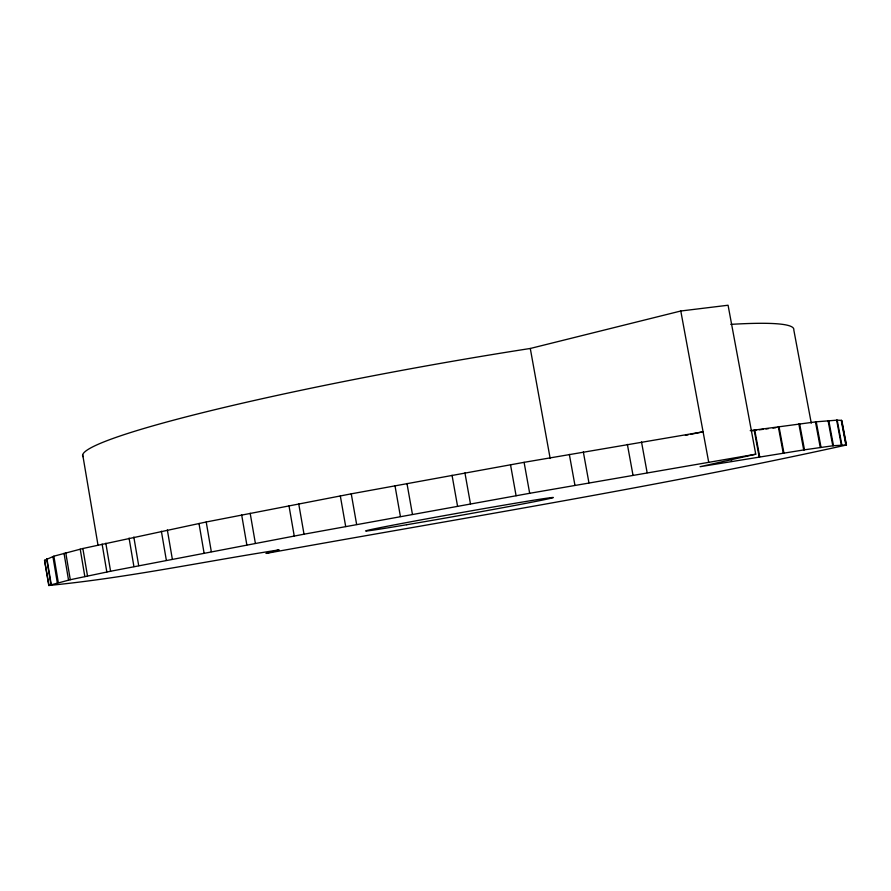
<?xml version="1.0" encoding="UTF-8"?>
<svg xmlns="http://www.w3.org/2000/svg" width="891" height="891" viewBox="0 0 891 891"><rect width="100%" height="100%" fill="white"/><g stroke="black" fill="none" stroke-linecap="round" stroke-linejoin="round"><path stroke-width="1.34" d="M841.973 421.298L846.45 445.01C655.475 487.243 462.006 518.072 269.528 552.81L265.986 553.411L279.095 549.87C202.402 561.82 125.965 578.003 48.771 585.476L44.55 560.305L53.872 556.184L82.863 548.511L206.211 521.992L351.254 493.837L524.097 462.329L703.088 431.812L690.859 434.285M48.771 585.476L70.289 579.718L110.584 571.254L304.02 534.199L529.677 493.302L755.746 454.21L728.07 305.234L680.791 311.004L530.29 348.47A361.178 28.289 -10.1 0 0 82.93 456.671M755.746 454.21L700.059 466.706L804.495 449.81L833.486 445.689L846.45 445.01M685.424 435.376L688.142 434.83M750.222 430.643L816.245 421.811L837.195 420.14L841.572 420.407L842.006 421.376M44.55 560.305L48.994 585.51M841.572 420.407L846.105 444.531M841.249 420.396L845.782 444.542M837.195 420.14L841.817 444.743M836.649 420.173L841.282 444.809M828.775 420.597L833.486 445.689M828.073 420.663L832.784 445.79M816.245 421.811L821.034 447.382M815.465 421.9L820.266 447.494M811.267 423.147L793.803 329.915A361.178 28.289 -10.1 0 0 730.798 324.369M799.628 423.793L804.495 449.81M798.848 423.893L803.715 449.933M778.99 426.522L783.924 452.996M778.3 426.622L783.234 453.107M754.722 429.974L759.711 456.849M754.165 430.052L759.154 456.938M731.155 458.709L731.656 461.438M680.791 311.004L708.679 462.117M641.52 441.969L647.133 472.664M627.375 444.386L632.989 475.137M583.338 451.949L588.94 482.833M569.338 454.399L574.94 485.305M530.29 348.47L550.17 458.497M524.097 462.329L529.677 493.302M510.521 464.757L516.089 495.73M464.935 472.909L470.47 503.872M452.038 475.259L457.551 506.199M406.975 483.479L412.433 514.33M394.98 485.706L400.415 516.524M351.254 493.837L356.645 524.498M340.317 495.919L345.686 526.514M298.719 503.816L304.02 534.199M288.974 505.709L294.242 536.014M250.171 513.238L255.361 543.265M241.673 514.931L246.84 544.869M206.211 521.992L211.301 551.585M198.994 523.462L204.061 552.977M167.341 529.945L172.319 559.069M161.371 531.203L166.339 560.239M133.828 537.028L138.695 565.64M129.072 538.075L133.917 566.587M105.829 543.198L110.584 571.254M102.109 544.067L106.831 572.022M82.718 454.789L98.032 545.314M82.863 548.511L87.507 575.998M80.223 549.179L84.834 576.577M65.767 552.81L70.289 579.718M64.029 553.3L68.54 580.119M53.872 556.184L58.294 582.502M52.914 556.53L57.314 582.77M46.911 558.668L51.233 584.407M46.599 558.88L50.91 584.552M752.249 430.765A362.047 9.701 -10.1 0 1 756.526 430.186M759.299 429.818A362.047 9.701 -10.1 0 1 763.309 429.295M765.904 428.95A362.047 9.701 -10.1 0 1 768.41 428.638M772.931 428.07A362.047 9.701 -10.1 0 1 775.816 427.713M406.73 524.721A94.958 1.292 -10.1 0 0 552.999 497.69A94.958 1.292 -10.1 0 0 419.706 520.132A94.958 1.292 -10.1 0 0 406.73 524.721"/></g></svg>
